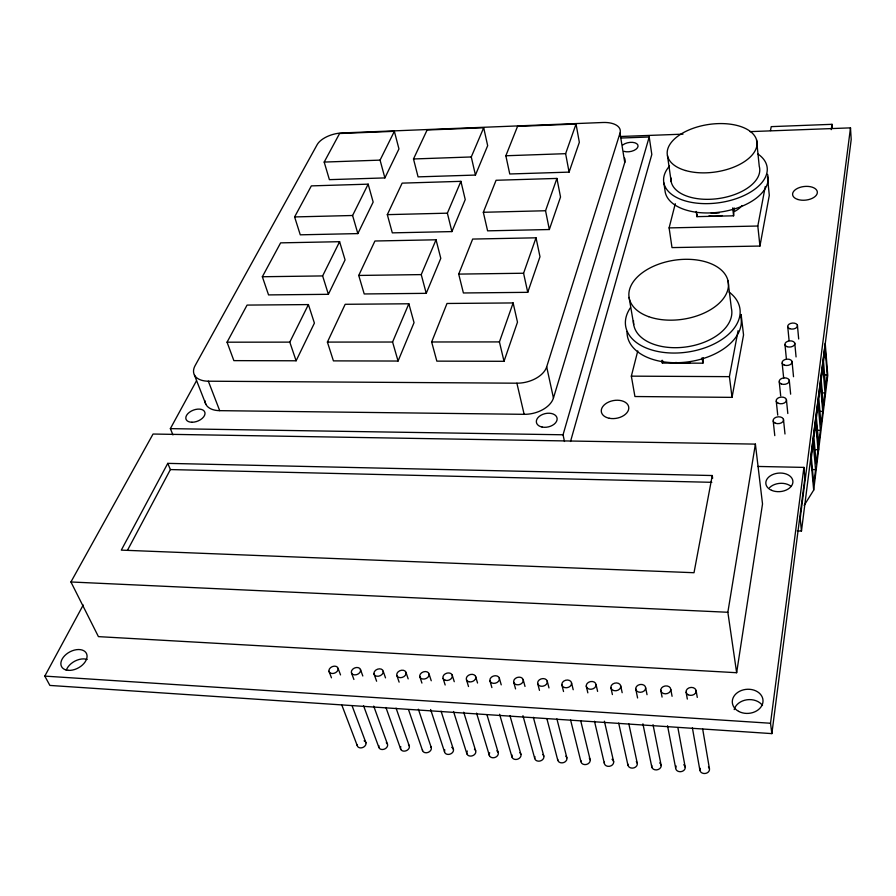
<?xml version="1.0" encoding="UTF-8"?>
<svg xmlns="http://www.w3.org/2000/svg" width="896" height="896" viewBox="0 0 896 896"><rect width="100%" height="100%" fill="white"/><g stroke="black" fill="none" stroke-linecap="round" stroke-linejoin="round"><path stroke-width="1.34" d="M696.226 211.434L696.92 216.653L733.6 215.813L734.182 207.939M661.942 360.36L662.368 363.07L702.878 363.182L703.304 357.795M696.92 216.653L697.144 214.043M662.368 363.07L662.614 360.394M815.562 469.616L813.781 484.131L811.373 457.654L813.198 443.173L815.562 469.616L811.675 469.526M818.014 449.714L816.267 463.87L813.926 437.461L815.707 423.349L818.014 449.714L815.237 449.669M820.4 430.326L818.698 444.125L816.413 417.782L818.16 404.029L820.4 430.326L816.29 430.259M822.73 411.398L821.072 424.872L818.843 398.597L820.546 385.19L822.73 411.398L820.019 411.376M825.003 392.941L823.379 406.078L821.218 379.893L822.875 366.811L825.003 392.941L822.326 392.918M827.221 374.92L825.642 387.744L823.525 361.648L825.149 348.88L827.221 374.92L823.245 374.909M813.691 490.101L827.77 375.368L825.227 343.28L810.712 457.453L813.691 490.101L804.16 505.4M797.272 530.925L801.461 531.059L851.2 139.552L850.494 127.87L749.986 131.634M83.227 605.013L44.8 676.11L49.885 685.429L771.859 733.611L804.91 477.669L803.925 467.398L757.77 466.446M850.494 127.87L800.195 518.347L801.461 531.059M771.859 733.611L770.515 723.251L803.925 467.398M831.242 129.651L832.014 124.32L771.232 126.638L770.459 130.603M736.646 672.717L762.518 503.966L755.395 444.114L153.048 434.034L70.93 581.974L98.426 636.63L736.646 672.717L727.854 612.27L755.395 444.114M637.773 350.907L631.344 376.152L634.928 396.525L732.043 397.365L743.546 334.947L741.126 314.485L740.622 317.184M675.282 203.706L669.11 227.898L672 247.598L759.942 246.053L769.294 195.339L767.469 176.926M712.264 475.53L694.008 572.723L121.307 550.122L167.765 463.366L712.264 475.53L712.645 478.262M732.043 397.365L729.4 376.645L738.069 330.702M759.942 246.053L757.814 226.027L765.274 186.514M570.517 441.493L651.818 154.482L649.208 136.987L621.32 138.029M564.491 441.493L563.046 434.784L649.208 136.987M204.96 400.792A23.789 13.944 -20.1 0 0 219.699 410.659L524.149 414.322A24.853 15.781 -12.9 0 0 553.448 398.014L624.758 162.456A21.056 11.211 -10.5 0 0 624.546 158.054M553.448 398.014L546.683 366.845L620.01 133.134A21.336 11.066 -10.6 0 0 602.986 122.494L341.813 132.966A20.294 10.069 -15.4 0 0 317.162 144.659L195.115 365.624A24.136 13.81 -19.8 0 0 208.342 381.203L219.699 410.659M504.022 361.301L517.485 322.168L513.128 302.938L447.003 303.475L431.659 341.981L436.834 361.133L504.022 361.301L499.43 341.914L513.128 302.938M527.744 292.331L539.986 256.738L536.032 237.81L472.662 239.064L458.707 274.098L463.4 292.97L527.744 292.331L523.578 273.235L536.032 237.81M549.338 229.533L560.526 197.019L556.92 178.427L496.082 180.275L483.325 212.285L487.603 230.843L549.338 229.533L545.552 210.75L556.92 178.427M569.083 172.122L579.342 142.307L576.038 124.051L517.541 126.392L505.848 155.758L509.757 173.981L569.083 172.122L565.622 153.675L576.038 124.051M398.07 361.043L414.042 322.65L408.845 303.778L345.173 304.293L327.398 342.093L333.424 360.875L398.07 361.043L392.582 342.026L408.845 303.778M426.238 293.339L440.787 258.35L436.05 239.792L374.931 241.002L358.736 275.442L364.213 293.955L426.238 293.339L421.243 274.602L436.05 239.792M451.92 231.594L465.237 199.595L460.914 181.339L402.136 183.131L387.318 214.648L392.314 232.859L451.92 231.594L447.373 213.17L460.914 181.339M475.44 175.067L487.67 145.667L483.694 127.747L427.112 130.01L413.493 158.973L418.074 176.87L475.44 175.067L471.274 156.957L483.694 127.747M296.117 360.786L314.406 323.098L308.414 304.584L247.072 305.088L227.058 342.194L233.867 360.629L296.117 360.786L289.789 342.126L308.414 304.584M328.384 294.314L345.072 259.918L339.606 241.696L280.616 242.861L262.349 276.741L268.554 294.907L328.384 294.314L322.627 275.923L339.606 241.696M357.851 233.598L373.162 202.082L368.155 184.162L311.349 185.886L294.605 216.933L300.272 234.819L357.851 233.598L352.598 215.499L368.155 184.162M384.888 177.912L398.955 148.926L394.363 131.32L339.584 133.515L324.184 162.075L329.392 179.648L384.888 177.912L380.072 160.126L394.363 131.32M127.49 550.278L170.386 469.571L167.765 463.366M172.95 434.896L170.363 428.635L196.459 380.822M620.155 136.506L682.976 134.154M324.184 162.075L380.072 160.126M413.493 158.973L471.274 156.957M505.848 155.758L565.622 153.675M294.605 216.933L352.598 215.499M387.318 214.648L447.373 213.17M483.325 212.285L545.552 210.75M669.11 227.898L757.814 226.027M262.349 276.741L322.627 275.923M358.736 275.442L421.243 274.602M458.707 274.098L523.578 273.235M227.058 342.194L289.789 342.126M327.398 342.093L392.582 342.026M431.659 341.981L499.43 341.914M631.344 376.152L729.4 376.645M208.342 381.203L516.891 383.197A25.245 15.646 -12.9 0 0 546.683 366.845M170.363 428.635L563.046 434.784M170.386 469.571L711.838 482.317M70.93 581.974L727.854 612.27M44.8 676.11L770.515 723.251M194.41 375.01L205.878 404.331M328.978 671.283L331.464 677.802M341.88 705.197L357.258 745.629M338.083 668.382A4.794 3.45 -23 0 1 331.946 673.501A4.794 3.45 -23 0 1 330.579 667.632A4.794 3.45 -23 0 1 338.083 668.382L340.525 674.912M352.262 706.25L365.949 742.818M351.49 672.93L353.898 679.47M363.518 705.634L378.918 747.51M360.45 669.446A4.805 3.483 -22.3 0 1 354.794 674.901A4.805 3.483 -22.3 0 1 352.677 669.234A4.805 3.483 -22.3 0 1 360.45 669.446L362.813 675.998M373.722 706.126L387.464 744.117M373.968 673.792L376.611 681.229M385.93 707.482L400.837 749.493M383.219 671.306A4.816 3.528 -21.6 0 1 376.802 676.222A4.816 3.528 -21.6 0 1 375.76 670.141A4.816 3.528 -21.6 0 1 383.219 671.306L385.515 677.869M396.066 708.109L409.371 746.222M396.872 675.562L399.123 682.147M408.587 709.811L422.554 750.635M405.955 672.28A4.827 3.562 -20.8 0 1 400.165 677.667A4.827 3.562 -20.8 0 1 398.126 671.843A4.827 3.562 -20.8 0 1 405.955 672.28L408.173 678.877M418.365 709.206L431.222 747.443M419.754 676.48L421.926 683.088M430.618 709.509L444.528 751.789M429.106 674.139A4.838 3.595 -20 0 1 422.61 679A4.838 3.595 -20 0 1 421.568 672.818A4.838 3.595 -20 0 1 429.106 674.139L431.245 680.758M441.078 711.189L453.466 749.549M443.072 678.362L445.166 684.992M453.533 711.502L466.939 753.917M452.2 675.058L454.261 681.699M463.714 712.219L475.653 750.714M466.502 679.885L468.518 686.538M476.571 713.138L489.44 755.686M475.574 676.357L477.546 683.021M487.032 714.974L498.098 752.259M489.966 680.915L491.893 687.59M499.61 714.269L511.952 756.963M499.341 678.171A4.883 3.707 -17.2 0 1 493.181 683.323A4.883 3.707 -17.2 0 1 491.434 677.152A4.883 3.707 -17.2 0 1 499.341 678.171L501.234 684.858M509.936 715.579L520.912 754.331M513.722 682.226L515.57 688.912M522.95 715.691L534.755 758.52M523.208 679.739A4.906 3.741 -16.1 0 1 516.869 684.757A4.906 3.741 -16.1 0 1 515.323 678.462A4.906 3.741 -16.1 0 1 523.208 679.739L525.011 686.437M533.333 717.27L543.816 756.146M537.723 683.659L539.482 690.368M546.862 718.581L557.771 760.211M547.254 681.195A4.928 3.774 -15 0 1 540.904 686.224A4.928 3.774 -15 0 1 539.302 679.885A4.928 3.774 -15 0 1 547.254 681.195L548.979 687.926M556.886 718.85L566.877 757.859M561.859 684.79L563.539 691.533M570.55 719.824L580.91 761.6M571.57 682.987A4.939 3.808 -13.9 0 1 564.782 687.613A4.939 3.808 -13.9 0 1 563.808 681.083A4.939 3.808 -13.9 0 1 571.57 682.987L573.205 689.73M580.72 720.765L590.195 759.898M516.891 383.197L524.149 414.322M586.253 686.09L587.843 692.843M594.485 721.235L604.296 763.146M596.064 684.634A4.962 3.842 -12.7 0 1 589.042 689.058A4.962 3.842 -12.7 0 1 588.381 682.416A4.962 3.842 -12.7 0 1 596.064 684.634L597.61 691.398M604.397 721.19L613.67 761.802M610.915 687.792L612.405 694.568M618.677 723.061L627.917 765.117M620.715 685.899A4.984 3.875 -11.4 0 1 613.995 690.626A4.984 3.875 -11.4 0 1 612.741 684.04A4.984 3.875 -11.4 0 1 620.715 685.899L622.171 692.698M628.858 723.934L637.28 763.325M635.712 688.811L637.594 697.973M642.914 723.834L651.874 767.39M645.669 687.882A5.018 3.898 -10.1 0 1 638.344 691.981A5.018 3.898 -10.1 0 1 638.053 685.205A5.018 3.898 -10.1 0 1 645.669 687.882L647.035 694.691M653.027 724.674L661.192 765.565M660.766 690.256L662.077 697.077M667.554 725.76L675.651 768.096M670.802 689.461A5.04 3.931 -8.8 0 1 663.398 693.482A5.04 3.931 -8.8 0 1 663.163 686.65A5.04 3.931 -8.8 0 1 670.802 689.461L672.078 696.304M677.902 727.754L685.25 767.413M686.112 692.227L687.322 699.082M692.395 727.854L699.899 770.336M629.082 297.405L633.718 324.565M696.102 690.536L697.278 697.402M702.666 728.952L709.453 768.746M620.01 133.134L624.758 162.456M663.891 182.974L665.224 192.147A52.002 28.414 -8.2 0 0 723.442 211.557A52.002 28.414 -8.2 0 0 767.547 174.283M667.464 155.602L671.182 181.698M702.117 357.728L702.878 363.182M728 280.683L731.371 308.202A49.538 30.072 -8.6 0 1 685.294 347.054A49.538 30.072 -8.6 0 1 633.517 320.645M732.682 207.939L733.6 215.813M773.203 421.053L774.782 435.624M776.261 401.24L777.739 415.139M756.549 139.877L759.248 166.286A44.755 24.27 -8.2 0 1 717.786 198.643A44.755 24.27 -8.2 0 1 670.947 177.901M783.485 419.395L784.986 433.989M779.251 381.931L780.685 395.786M786.408 399.594L787.819 413.515M782.152 363.115L783.698 378.302M784.997 344.77L786.352 358.523M789.275 380.296L790.642 394.173M792.053 361.491L793.52 376.701M787.763 326.861L789.085 340.581M794.774 343.146L796.062 356.933M797.418 325.259L798.683 338.99M815.797 417.458L818.619 449.938M820.624 379.445L823.301 411.734M832.014 124.32L832.294 128.43M690.379 362.51A28.493 17.674 -8.4 0 1 675.707 362.466M740.712 316.501A57.534 35.179 -8.5 0 1 687.792 361.917A57.534 35.179 -8.5 0 1 627.054 331.52M728.997 291.995A57.792 35.09 -8.6 0 1 724.114 337.915A57.792 35.09 -8.6 0 1 650.53 349.574A57.792 35.09 -8.6 0 1 630.526 307.597M496.787 750.803A4.659 3.674 -18.9 0 1 497.448 755.765A4.659 3.674 -18.9 0 1 491.389 757.467A4.659 3.674 -18.9 0 1 489.686 752.797M683.726 764.736A4.816 3.931 -7.9 0 1 684.219 770.022A4.816 3.931 -7.9 0 1 677.813 771.176A4.816 3.931 -7.9 0 1 676.222 766.08M474.432 749.224A4.648 3.64 -19.9 0 1 474.835 754.197A4.648 3.64 -19.9 0 1 468.765 755.742A4.648 3.64 -19.9 0 1 467.32 751.038M364.112 740.824A4.592 3.472 -24.2 0 1 365.624 745.024A4.592 3.472 -24.2 0 1 360.494 747.902A4.592 3.472 -24.2 0 1 357.202 744.699M565.802 756.179A4.704 3.774 -15.3 0 1 563.83 762.518A4.704 3.774 -15.3 0 1 557.693 759.226M451.718 747.354A4.637 3.606 -20.9 0 1 452.827 752.125A4.637 3.606 -20.9 0 1 446.936 754.253A4.637 3.606 -20.9 0 1 444.819 749.851M708.434 766.909A4.838 3.965 -6.3 0 1 708.322 772.016A4.838 3.965 -6.3 0 1 702.184 773.035A4.838 3.965 -6.3 0 1 700.168 768.286M613.402 760.838A4.738 3.842 -12.5 0 1 609.381 766.315A4.738 3.842 -12.5 0 1 604.352 762.138M612.013 759.293A4.738 3.842 -12.5 0 1 612.842 759.987M430.763 746.626A4.626 3.573 -21.8 0 1 428.053 752.427A4.626 3.573 -21.8 0 1 422.397 749.706M660.979 764.568A4.794 3.909 -9.5 0 1 656.611 769.899A4.794 3.909 -9.5 0 1 651.784 765.363M659.658 762.933A4.794 3.909 -9.5 0 1 660.453 763.672M519.803 752.718A4.67 3.707 -17.7 0 1 520.083 757.546A4.67 3.707 -17.7 0 1 514.315 759.248A4.67 3.707 -17.7 0 1 512.053 755.003M636.294 761.544A4.76 3.875 -11 0 1 633.92 767.883A4.76 3.875 -11 0 1 627.894 764.098M542.763 754.488A4.682 3.741 -16.5 0 1 542.875 759.36A4.682 3.741 -16.5 0 1 537.051 760.894A4.682 3.741 -16.5 0 1 534.923 756.549M589.288 758.128A4.726 3.808 -13.9 0 1 586.723 764.389A4.726 3.808 -13.9 0 1 580.933 760.592M408.464 744.632A4.614 3.539 -22.7 0 1 408.274 749.347A4.614 3.539 -22.7 0 1 402.584 750.893A4.614 3.539 -22.7 0 1 400.814 746.693M386.277 742.706A4.603 3.506 -23.5 0 1 386.87 747.253A4.603 3.506 -23.5 0 1 381.371 749.426A4.603 3.506 -23.5 0 1 378.885 745.64M66.27 670.32A14 9.094 -28.7 0 1 87.147 659.456M769.563 487.637A13.507 9.296 -4.8 0 1 790.866 486.226M734.182 709.598A15.277 12.062 -4.1 0 1 746.861 699.798A15.277 12.062 -4.1 0 1 762.496 705.488M622.81 144.95A8.714 4.581 -10 0 1 634.95 142.811A8.714 4.581 -10 0 1 636.059 149.206A8.714 4.581 -10 0 1 623.918 151.334M741.989 205.565A25.782 14.302 -8 0 1 734.63 211.434M722.277 215.555A25.782 14.302 -8 0 1 708.994 215.869M719.197 212.912A25.816 14.291 -8.1 0 1 711.155 213.102M758.061 154.101A52.226 28.314 -8.2 0 1 751.363 191.565A52.226 28.314 -8.2 0 1 684.298 200.614A52.226 28.314 -8.2 0 1 669.514 166.051M797.91 199.494A12.432 6.854 -6.2 0 0 817.309 192.942A12.432 6.854 -6.2 0 0 799.691 187.477A12.432 6.854 -6.2 0 0 797.91 199.494M609.291 418.275A13.899 8.994 -10.4 0 0 628.734 407.131A13.899 8.994 -10.4 0 0 607.062 402.853A13.899 8.994 -10.4 0 0 609.291 418.275M648.648 316.658A50.187 29.826 -8.7 0 0 728.101 288.557A50.187 29.826 -8.7 0 0 659.266 263.962A50.187 29.826 -8.7 0 0 648.648 316.658M468.888 681.755A4.872 3.662 -18.2 0 0 475.81 677.286A4.872 3.662 -18.2 0 0 468.44 675.338A4.872 3.662 -18.2 0 0 468.888 681.755M445.323 680.288A4.85 3.629 -19.1 0 0 452.379 675.998A4.85 3.629 -19.1 0 0 445.211 673.859A4.85 3.629 -19.1 0 0 445.323 680.288M688.117 694.747A5.074 3.965 -7.4 0 0 696.136 691.578A5.074 3.965 -7.4 0 0 689.069 687.859A5.074 3.965 -7.4 0 0 688.117 694.747M68.544 670.365A14.078 9.072 -28.5 0 0 87.013 655.334A14.078 9.072 -28.5 0 0 66.349 654.181A14.078 9.072 -28.5 0 0 68.544 670.365M738.606 711.357A15.378 12.062 -4.3 0 0 762.933 702.195A15.378 12.062 -4.3 0 0 741.451 690.469A15.378 12.062 -4.3 0 0 738.606 711.357M771.523 490.302A13.586 9.285 -4.9 0 0 792.859 482.619A13.586 9.285 -4.9 0 0 773.718 474.163A13.586 9.285 -4.9 0 0 771.523 490.302M542.08 427.045A10.55 6.832 -12.5 0 0 557.122 418.544A10.55 6.832 -12.5 0 0 540.982 415.218A10.55 6.832 -12.5 0 0 542.08 427.045M191.934 422.251A10.035 5.902 -21 0 0 204.904 412.451A10.035 5.902 -21 0 0 189.381 412.306A10.035 5.902 -21 0 0 191.934 422.251M787.024 346.662A4.973 3.08 -5.6 0 0 794.819 343.952A4.973 3.08 -5.6 0 0 787.819 341.275A4.973 3.08 -5.6 0 0 787.024 346.662M789.768 328.709A4.917 3.002 -5.6 0 0 797.474 326.043A4.917 3.002 -5.6 0 0 790.541 323.456A4.917 3.002 -5.6 0 0 789.768 328.709M775.309 423.181A5.219 3.416 -5.4 0 0 783.53 420.291A5.219 3.416 -5.4 0 0 776.194 417.222A5.219 3.416 -5.4 0 0 775.309 423.181M778.355 403.312A5.152 3.326 -5.4 0 0 786.464 400.467A5.152 3.326 -5.4 0 0 779.206 397.499A5.152 3.326 -5.4 0 0 778.355 403.312M781.312 383.947A5.096 3.248 -5.5 0 0 789.32 381.147A5.096 3.248 -5.5 0 0 782.152 378.28A5.096 3.248 -5.5 0 0 781.312 383.947M784.202 365.064A5.029 3.158 -5.5 0 0 792.109 362.32A5.029 3.158 -5.5 0 0 785.019 359.554A5.029 3.158 -5.5 0 0 784.202 365.064M685.507 170.52A45.293 24.002 -8.4 0 0 756.795 146.194A45.293 24.002 -8.4 0 0 694.086 127.971A45.293 24.002 -8.4 0 0 685.507 170.52"/></g></svg>
